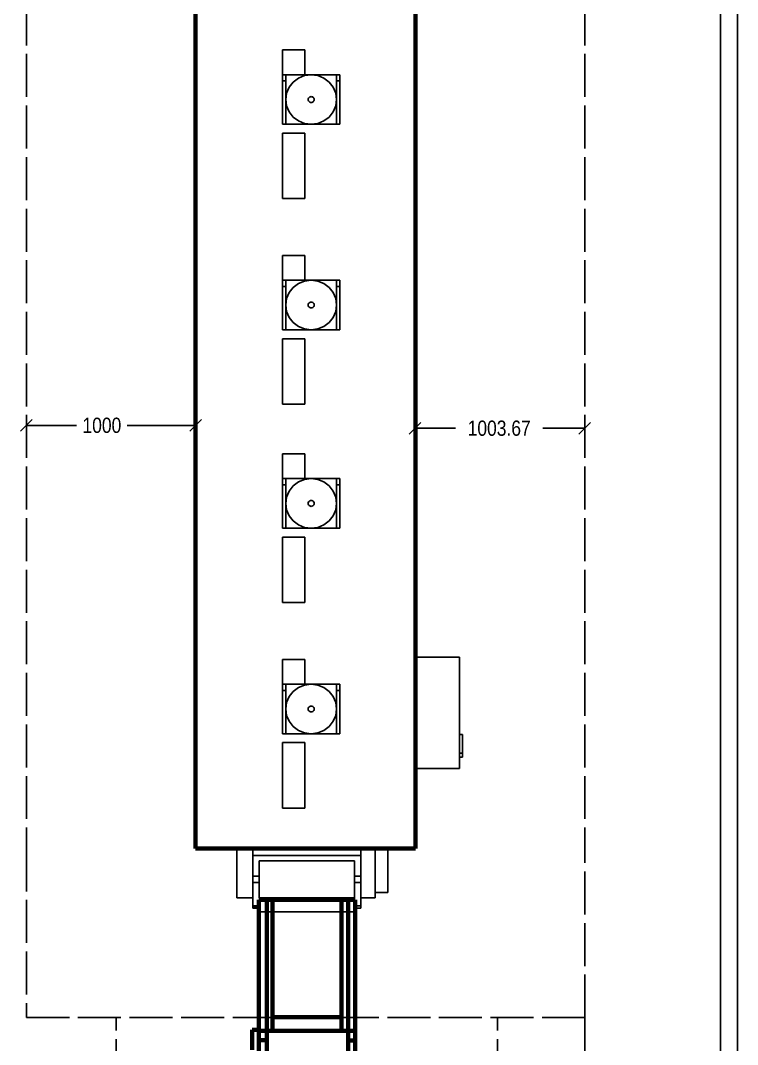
# Model space of a CAD drawing. Header units: millimetres. Extents: x -9564 to 100419, y -25359 to 24346.
# Drawn here: x 90370 to 94608, y -12681 to -6629 of the extents above; entities that cross this region are included whole.
import ezdxf

# ---------------------------------------------------------------- set-up
doc = ezdxf.new("R2010")
doc.units = ezdxf.units.MM
doc.header["$LTSCALE"] = 100
doc.linetypes.add('DASHEDX2', pattern=[3.048, 2.54, -0.508])
for name, color, linetype in [('Area circulacion', 50, 'DASHEDX2'), ('Area proceso', 90, 'DASHEDX2'), ('Cotas secundarias', 81, 'Continuous'), ('Maquinas', 200, 'Continuous')]:
    doc.layers.add(name, color=color, linetype=linetype)
doc.styles.add('OpenSansCondensed-Light', font='OpenSansCondensed-Light.ttf')
doc.dimstyles.new('Cotas Mateo', dxfattribs={"dimtxt": 90, "dimasz": 70, "dimexe": 0.375, "dimexo": 0.125, "dimgap": 0.1, "dimtad": 1, "dimzin": 12, "dimdsep": 46, "dimtxsty": 'OpenSansCondensed-Light', "dimblk": 'OBLIQUE', "dimcen": 2.5, "dimazin": 3, "dimtfac": 0.5, "dimtmove": 2, "dimatfit": 3, "dimarcsym": 0})

# ---------------------------------------------------------------- blocks, each defined once
blk = doc.blocks.new('_OBLIQUE')
at = {"color": 0, "linetype": 'ByBlock'}
blk.add_line((-0.5, -0.5), (0.5, 0.5), dxfattribs=at)
blk = doc.blocks.new('*D69')
at = {"layer": 'Cotas secundarias', "color": 0, "lineweight": -2, "transparency": 16777216}
for p, q in [((90405.4, -9021.8), (90405.4, -9021.6)), ((90405.4, -9021.9), (90701.4, -9021.9)), ((91405.4, -9021.9), (91001.6, -9021.9)), ((91405.4, -9022.1), (91405.4, -9022.3))]:
    blk.add_line(p, q, dxfattribs=at)
at = {"layer": 'Defpoints', "color": 0, "transparency": 16777216}
for p in [(90405.4, -9021.9), (90405.4, -9021.9), (91405.4, -9021.9)]:
    blk.add_point(p, dxfattribs=at)
at = {"layer": 'Cotas secundarias', "color": 0, "lineweight": -2, "transparency": 16777216, "xscale": 70, "yscale": 70, "zscale": 70, "rotation": 180}
blk.add_blockref('_OBLIQUE', (90405.4, -9021.9), dxfattribs=at)
at = {"layer": 'Cotas secundarias', "color": 0, "lineweight": -2, "transparency": 16777216, "xscale": 70, "yscale": 70, "zscale": 70}
blk.add_blockref('_OBLIQUE', (91405.4, -9021.9), dxfattribs=at)
at = {"layer": 'Cotas secundarias', "color": 0, "transparency": 16777216, "insert": (90851.5, -9021.9), "char_height": 90, "attachment_point": 5, "style": 'OpenSansCondensed-Light'}
blk.add_mtext('1000', dxfattribs=at)
blk = doc.blocks.new('*D70')
at = {"layer": 'Cotas secundarias', "color": 0, "lineweight": -2, "transparency": 16777216}
for p, q in [((92701.7, -9022.1), (92701.7, -9039.4)), ((92701.7, -9039), (92942.5, -9039)), ((93705.4, -9039), (93457, -9039)), ((93705.4, -9022.1), (93705.4, -9039.4))]:
    blk.add_line(p, q, dxfattribs=at)
at = {"layer": 'Defpoints', "color": 0, "transparency": 16777216}
for p in [(92701.7, -9021.9), (93705.4, -9021.9), (93705.4, -9039)]:
    blk.add_point(p, dxfattribs=at)
at = {"layer": 'Cotas secundarias', "color": 0, "lineweight": -2, "transparency": 16777216, "xscale": 70, "yscale": 70, "zscale": 70, "rotation": 180}
blk.add_blockref('_OBLIQUE', (92701.7, -9039), dxfattribs=at)
at = {"layer": 'Cotas secundarias', "color": 0, "lineweight": -2, "transparency": 16777216, "xscale": 70, "yscale": 70, "zscale": 70}
blk.add_blockref('_OBLIQUE', (93705.4, -9039), dxfattribs=at)
at = {"layer": 'Cotas secundarias', "color": 0, "transparency": 16777216, "insert": (93199.7, -9039), "char_height": 90, "attachment_point": 5, "style": 'OpenSansCondensed-Light'}
blk.add_mtext('1003.67', dxfattribs=at)

msp = doc.modelspace()

# ---------------------------------------------------------------- linework, layer by layer
for p, q in [((94508.366, -3005.697), (94508.366, -22203.397)), ((94608.366, -3405.697), (94608.366, -22303.397)), ((92705.404, -11521.933), (92701.738, -11521.933))]:
    msp.add_line(p, q)
at = {"layer": 'Area circulacion', "color": 2}
msp.add_line((93705.404, -12521.933), (93705.404, -14617.811), dxfattribs=at)
at = {"layer": 'Area proceso', "color": 3}
for p, q in [((90405.404, -6521.933), (90405.404, -11521.933)), ((93705.404, -6521.933), (93705.404, -11521.933)), ((90405.404, -11521.933), (90405.404, -12521.933)), ((93705.404, -12521.933), (93705.404, -11521.933)), ((90405.404, -12521.933), (93705.404, -12521.933)), ((90935.642, -13817.811), (90935.642, -12521.933)), ((93190.463, -13817.811), (93190.463, -12521.933))]:
    msp.add_line(p, q, dxfattribs=at)
at = {"layer": 'Maquinas', "lineweight": 100}
for p, q in [((91405.404, -6521.933), (91405.404, -11521.933)), ((92705.404, -11521.933), (92705.404, -6521.933)), ((91405.404, -8337.246), (91405.404, -8337.246)), ((91405.404, -11521.933), (92705.404, -11521.933)), ((91779.337, -13817.811), (91779.337, -11826.147)), ((91779.337, -11826.147), (92348.115, -11826.147)), ((91825.521, -12600.912), (91825.521, -11826.147)), ((91859.436, -12600.912), (91859.436, -11826.147)), ((92267.43, -12600.912), (92267.43, -11826.147)), ((92306.342, -12600.912), (92306.342, -11826.147)), ((92348.115, -11826.147), (92348.115, -13817.811)), ((91859.436, -12518.893), (92267.43, -12518.893)), ((91739.127, -12711.809), (91739.127, -12594.942)), ((91739.127, -12594.942), (91779.337, -12594.942)), ((91779.337, -12600.912), (92348.115, -12600.912)), ((91825.521, -12600.912), (91825.521, -13817.811)), ((92306.342, -12600.912), (92306.342, -13817.811)), ((91825.521, -12654.755), (91779.337, -12654.755)), ((92348.115, -12657.8), (92306.342, -12657.8))]:
    msp.add_line(p, q, dxfattribs=at)
at = {"layer": 'Maquinas'}
for p, q in [((91405.404, -11521.933), (91405.404, -6521.933)), ((92701.738, -10391.692), (92701.738, -6521.933)), ((91919.605, -6949.543), (91919.605, -6803.148)), ((91919.605, -6803.148), (92051.117, -6803.148)), ((92051.117, -6803.148), (92051.117, -6949.543)), ((91938.393, -6949.543), (91919.605, -6949.543)), ((91919.605, -6949.543), (91919.605, -6986.141)), ((92051.117, -6949.543), (91938.393, -6949.543)), ((91938.393, -6949.543), (91938.393, -6986.141)), ((92013.543, -6969.156), (92049.792, -6954.531)), ((92049.792, -6954.531), (92088.692, -6949.543)), ((92051.117, -6949.543), (92088.692, -6949.543)), ((92088.692, -6949.543), (92127.593, -6954.531)), ((92088.692, -6949.543), (92238.992, -6949.543)), ((92127.593, -6954.531), (92163.842, -6969.156)), ((92238.992, -6949.543), (92238.992, -6986.141)), ((92257.779, -6949.543), (92238.992, -6949.543)), ((92257.779, -6949.543), (92257.779, -6986.141)), ((91938.393, -6986.141), (91919.605, -6986.141)), ((91919.605, -7242.332), (91919.605, -6986.141)), ((91938.393, -7095.937), (91938.393, -6986.141)), ((91958.529, -7022.74), (91982.414, -6992.421)), ((91982.414, -6992.421), (92013.543, -6969.156)), ((92163.842, -6969.156), (92194.97, -6992.421)), ((92194.97, -6992.421), (92218.855, -7022.74)), ((92257.779, -6986.141), (92238.992, -6986.141)), ((92238.992, -7095.937), (92238.992, -6986.141)), ((92257.779, -7242.332), (92257.779, -6986.141)), ((91938.393, -7095.937), (91943.514, -7058.048)), ((91943.514, -7058.048), (91958.529, -7022.74)), ((92084.093, -7079.22), (92079.808, -7080.949)), ((92088.692, -7078.63), (92084.093, -7079.22)), ((92093.291, -7079.22), (92088.692, -7078.63)), ((92097.577, -7080.949), (92093.291, -7079.22)), ((92218.855, -7022.74), (92233.87, -7058.048)), ((92233.87, -7058.048), (92238.992, -7095.937)), ((91943.514, -7133.827), (91938.393, -7095.937)), ((91938.393, -7242.332), (91938.393, -7095.937)), ((91958.529, -7169.135), (91943.514, -7133.827)), ((92071.529, -7091.458), (92070.923, -7095.937)), ((92070.923, -7095.937), (92071.529, -7100.417)), ((92073.304, -7087.284), (92071.529, -7091.458)), ((92071.529, -7100.417), (92073.304, -7104.591)), ((92076.128, -7083.699), (92073.304, -7087.284)), ((92073.304, -7104.591), (92076.128, -7108.175)), ((92079.808, -7080.949), (92076.128, -7083.699)), ((92076.128, -7108.175), (92079.808, -7110.926)), ((92079.808, -7110.926), (92084.093, -7112.655)), ((92084.093, -7112.655), (92088.692, -7113.245)), ((92088.692, -7113.245), (92093.291, -7112.655)), ((92093.291, -7112.655), (92097.577, -7110.926)), ((92101.257, -7083.699), (92097.577, -7080.949)), ((92097.577, -7110.926), (92101.257, -7108.175)), ((92104.081, -7087.284), (92101.257, -7083.699)), ((92101.257, -7108.175), (92104.081, -7104.591)), ((92105.856, -7091.458), (92104.081, -7087.284)), ((92104.081, -7104.591), (92105.856, -7100.417)), ((92106.461, -7095.937), (92105.856, -7091.458)), ((92105.856, -7100.417), (92106.461, -7095.937)), ((92233.87, -7133.827), (92218.855, -7169.135)), ((92238.992, -7095.937), (92233.87, -7133.827)), ((92238.992, -7242.332), (92238.992, -7095.937)), ((91982.414, -7199.454), (91958.529, -7169.135)), ((92013.543, -7222.719), (91982.414, -7199.454)), ((92194.97, -7199.454), (92163.842, -7222.719)), ((92218.855, -7169.135), (92194.97, -7199.454)), ((91938.393, -7242.332), (91919.605, -7242.332)), ((92088.692, -7242.332), (91938.393, -7242.332)), ((92049.792, -7237.344), (92013.543, -7222.719)), ((92088.692, -7242.332), (92049.792, -7237.344)), ((92127.593, -7237.344), (92088.692, -7242.332)), ((92238.992, -7242.332), (92088.692, -7242.332)), ((92163.842, -7222.719), (92127.593, -7237.344)), ((92257.779, -7242.332), (92238.992, -7242.332)), ((92051.117, -7294.972), (91919.605, -7294.972)), ((91919.605, -7294.972), (91919.605, -7681.516)), ((92051.117, -7681.516), (92051.117, -7294.972)), ((91919.605, -7681.516), (92051.117, -7681.516)), ((91919.605, -8164.074), (91919.605, -8017.679)), ((91919.605, -8017.679), (92051.117, -8017.679)), ((92051.117, -8017.679), (92051.117, -8164.074)), ((91938.393, -8164.074), (91919.605, -8164.074)), ((91919.605, -8164.074), (91919.605, -8200.673)), ((92051.117, -8164.074), (91938.393, -8164.074)), ((91938.393, -8164.074), (91938.393, -8200.673)), ((92013.543, -8183.687), (92049.792, -8169.062)), ((92049.792, -8169.062), (92088.692, -8164.074)), ((92051.117, -8164.074), (92088.692, -8164.074)), ((92088.692, -8164.074), (92127.593, -8169.062)), ((92088.692, -8164.074), (92238.992, -8164.074)), ((92127.593, -8169.062), (92163.842, -8183.687)), ((92238.992, -8164.074), (92238.992, -8200.673)), ((92257.779, -8164.074), (92238.992, -8164.074)), ((92257.779, -8164.074), (92257.779, -8200.673)), ((91938.393, -8200.673), (91919.605, -8200.673)), ((91919.605, -8456.864), (91919.605, -8200.673)), ((91938.393, -8310.469), (91938.393, -8200.673)), ((91958.529, -8237.271), (91982.414, -8206.952)), ((91982.414, -8206.952), (92013.543, -8183.687)), ((92163.842, -8183.687), (92194.97, -8206.952)), ((92194.97, -8206.952), (92218.855, -8237.271)), ((92257.779, -8200.673), (92238.992, -8200.673)), ((92238.992, -8310.469), (92238.992, -8200.673)), ((92257.779, -8456.864), (92257.779, -8200.673)), ((91938.393, -8310.469), (91943.514, -8272.579)), ((91943.514, -8272.579), (91958.529, -8237.271)), ((92218.855, -8237.271), (92233.87, -8272.579)), ((92233.87, -8272.579), (92238.992, -8310.469)), ((91943.514, -8348.359), (91938.393, -8310.469)), ((91938.393, -8456.864), (91938.393, -8310.469)), ((91958.529, -8383.666), (91943.514, -8348.359)), ((92071.529, -8305.989), (92070.923, -8310.469)), ((92070.923, -8310.469), (92071.529, -8314.948)), ((92073.304, -8301.815), (92071.529, -8305.989)), ((92071.529, -8314.948), (92073.304, -8319.123)), ((92076.128, -8298.231), (92073.304, -8301.815)), ((92073.304, -8319.123), (92076.128, -8322.707)), ((92079.808, -8295.48), (92076.128, -8298.231)), ((92076.128, -8322.707), (92079.808, -8325.457)), ((92084.093, -8293.751), (92079.808, -8295.48)), ((92079.808, -8325.457), (92084.093, -8327.186)), ((92088.692, -8293.162), (92084.093, -8293.751)), ((92084.093, -8327.186), (92088.692, -8327.776)), ((92093.291, -8293.751), (92088.692, -8293.162)), ((92088.692, -8327.776), (92093.291, -8327.186)), ((92097.577, -8295.48), (92093.291, -8293.751)), ((92093.291, -8327.186), (92097.577, -8325.457)), ((92101.257, -8298.231), (92097.577, -8295.48)), ((92097.577, -8325.457), (92101.257, -8322.707)), ((92104.081, -8301.815), (92101.257, -8298.231)), ((92101.257, -8322.707), (92104.081, -8319.123)), ((92105.856, -8305.989), (92104.081, -8301.815)), ((92104.081, -8319.123), (92105.856, -8314.948)), ((92106.461, -8310.469), (92105.856, -8305.989)), ((92105.856, -8314.948), (92106.461, -8310.469)), ((92233.87, -8348.359), (92218.855, -8383.666)), ((92238.992, -8310.469), (92233.87, -8348.359)), ((92238.992, -8456.864), (92238.992, -8310.469)), ((91982.414, -8413.986), (91958.529, -8383.666)), ((92218.855, -8383.666), (92194.97, -8413.986)), ((91938.393, -8456.864), (91919.605, -8456.864)), ((92088.692, -8456.864), (91938.393, -8456.864)), ((92013.543, -8437.25), (91982.414, -8413.986)), ((92049.792, -8451.875), (92013.543, -8437.25)), ((92088.692, -8456.864), (92049.792, -8451.875)), ((92127.593, -8451.875), (92088.692, -8456.864)), ((92238.992, -8456.864), (92088.692, -8456.864)), ((92163.842, -8437.25), (92127.593, -8451.875)), ((92194.97, -8413.986), (92163.842, -8437.25)), ((92257.779, -8456.864), (92238.992, -8456.864)), ((92051.117, -8509.503), (91919.605, -8509.503)), ((91919.605, -8509.503), (91919.605, -8896.048)), ((92051.117, -8896.048), (92051.117, -8509.503)), ((91919.605, -8896.048), (92051.117, -8896.048)), ((91919.605, -9336.62), (91919.605, -9190.225)), ((91919.605, -9190.225), (92051.117, -9190.225)), ((92051.117, -9190.225), (92051.117, -9336.62)), ((91938.393, -9336.62), (91919.605, -9336.62)), ((91919.605, -9336.62), (91919.605, -9373.218)), ((91938.393, -9373.218), (91919.605, -9373.218)), ((91919.605, -9629.409), (91919.605, -9373.218)), ((92051.117, -9336.62), (91938.393, -9336.62)), ((91938.393, -9336.62), (91938.393, -9373.218)), ((91938.393, -9483.014), (91938.393, -9373.218)), ((91958.529, -9409.817), (91982.414, -9379.498)), ((91982.414, -9379.498), (92013.543, -9356.233)), ((92013.543, -9356.233), (92049.792, -9341.608)), ((92049.792, -9341.608), (92088.692, -9336.62)), ((92051.117, -9336.62), (92088.692, -9336.62)), ((92088.692, -9336.62), (92127.593, -9341.608)), ((92088.692, -9336.62), (92238.992, -9336.62)), ((92127.593, -9341.608), (92163.842, -9356.233)), ((92163.842, -9356.233), (92194.97, -9379.498)), ((92194.97, -9379.498), (92218.855, -9409.817)), ((92238.992, -9336.62), (92238.992, -9373.218)), ((92257.779, -9336.62), (92238.992, -9336.62)), ((92257.779, -9373.218), (92238.992, -9373.218)), ((92238.992, -9483.014), (92238.992, -9373.218)), ((92257.779, -9336.62), (92257.779, -9373.218)), ((92257.779, -9629.409), (92257.779, -9373.218)), ((91943.514, -9445.125), (91958.529, -9409.817)), ((92218.855, -9409.817), (92233.87, -9445.125)), ((91938.393, -9483.014), (91943.514, -9445.125)), ((91943.514, -9520.904), (91938.393, -9483.014)), ((91938.393, -9629.409), (91938.393, -9483.014)), ((92071.529, -9478.535), (92070.923, -9483.014)), ((92070.923, -9483.014), (92071.529, -9487.494)), ((92073.304, -9474.361), (92071.529, -9478.535)), ((92071.529, -9487.494), (92073.304, -9491.668)), ((92076.128, -9470.776), (92073.304, -9474.361)), ((92073.304, -9491.668), (92076.128, -9495.252)), ((92079.808, -9468.026), (92076.128, -9470.776)), ((92076.128, -9495.252), (92079.808, -9498.003)), ((92084.093, -9466.297), (92079.808, -9468.026)), ((92079.808, -9498.003), (92084.093, -9499.732)), ((92088.692, -9465.707), (92084.093, -9466.297)), ((92084.093, -9499.732), (92088.692, -9500.322)), ((92093.291, -9466.297), (92088.692, -9465.707)), ((92088.692, -9500.322), (92093.291, -9499.732)), ((92097.577, -9468.026), (92093.291, -9466.297)), ((92093.291, -9499.732), (92097.577, -9498.003)), ((92101.257, -9470.776), (92097.577, -9468.026)), ((92097.577, -9498.003), (92101.257, -9495.252)), ((92104.081, -9474.361), (92101.257, -9470.776)), ((92101.257, -9495.252), (92104.081, -9491.668)), ((92105.856, -9478.535), (92104.081, -9474.361)), ((92104.081, -9491.668), (92105.856, -9487.494)), ((92106.461, -9483.014), (92105.856, -9478.535)), ((92105.856, -9487.494), (92106.461, -9483.014)), ((92233.87, -9445.125), (92238.992, -9483.014)), ((92238.992, -9483.014), (92233.87, -9520.904)), ((92238.992, -9629.409), (92238.992, -9483.014)), ((91958.529, -9556.212), (91943.514, -9520.904)), ((91982.414, -9586.531), (91958.529, -9556.212)), ((92218.855, -9556.212), (92194.97, -9586.531)), ((92233.87, -9520.904), (92218.855, -9556.212)), ((92013.543, -9609.796), (91982.414, -9586.531)), ((92049.792, -9624.421), (92013.543, -9609.796)), ((92163.842, -9609.796), (92127.593, -9624.421)), ((92194.97, -9586.531), (92163.842, -9609.796)), ((91938.393, -9629.409), (91919.605, -9629.409)), ((92051.117, -9682.049), (91919.605, -9682.049)), ((91919.605, -9682.049), (91919.605, -10068.593)), ((92088.692, -9629.409), (91938.393, -9629.409)), ((92088.692, -9629.409), (92049.792, -9624.421)), ((92051.117, -10068.593), (92051.117, -9682.049)), ((92127.593, -9624.421), (92088.692, -9629.409)), ((92238.992, -9629.409), (92088.692, -9629.409)), ((92257.779, -9629.409), (92238.992, -9629.409)), ((91919.605, -10068.593), (92051.117, -10068.593)), ((91919.605, -10551.151), (91919.605, -10404.756)), ((91919.605, -10404.756), (92051.117, -10404.756)), ((92051.117, -10404.756), (92051.117, -10551.151)), ((92701.738, -10391.692), (92964.762, -10391.692)), ((92701.738, -10391.692), (92701.738, -11050.468)), ((92964.762, -10848.369), (92964.762, -10391.692)), ((91938.393, -10551.151), (91919.605, -10551.151)), ((91919.605, -10551.151), (91919.605, -10587.75)), ((91938.393, -10587.75), (91919.605, -10587.75)), ((91919.605, -10843.941), (91919.605, -10587.75)), ((92051.117, -10551.151), (91938.393, -10551.151)), ((91938.393, -10551.151), (91938.393, -10587.75)), ((91938.393, -10697.546), (91938.393, -10587.75)), ((91982.414, -10594.029), (92013.543, -10570.764)), ((92013.543, -10570.764), (92049.792, -10556.139)), ((92049.792, -10556.139), (92088.692, -10551.151)), ((92051.117, -10551.151), (92088.692, -10551.151)), ((92088.692, -10551.151), (92127.593, -10556.139)), ((92088.692, -10551.151), (92238.992, -10551.151)), ((92127.593, -10556.139), (92163.842, -10570.764)), ((92163.842, -10570.764), (92194.97, -10594.029)), ((92238.992, -10551.151), (92238.992, -10587.75)), ((92257.779, -10551.151), (92238.992, -10551.151)), ((92257.779, -10587.75), (92238.992, -10587.75)), ((92238.992, -10697.546), (92238.992, -10587.75)), ((92257.779, -10551.151), (92257.779, -10587.75)), ((92257.779, -10843.941), (92257.779, -10587.75)), ((91943.514, -10659.656), (91958.529, -10624.348)), ((91958.529, -10624.348), (91982.414, -10594.029)), ((92194.97, -10594.029), (92218.855, -10624.348)), ((92218.855, -10624.348), (92233.87, -10659.656)), ((91938.393, -10697.546), (91943.514, -10659.656)), ((91943.514, -10735.436), (91938.393, -10697.546)), ((91938.393, -10843.941), (91938.393, -10697.546)), ((92071.529, -10693.066), (92070.923, -10697.546)), ((92070.923, -10697.546), (92071.529, -10702.025)), ((92073.304, -10688.892), (92071.529, -10693.066)), ((92071.529, -10702.025), (92073.304, -10706.199)), ((92076.128, -10685.308), (92073.304, -10688.892)), ((92073.304, -10706.199), (92076.128, -10709.784)), ((92079.808, -10682.557), (92076.128, -10685.308)), ((92076.128, -10709.784), (92079.808, -10712.534)), ((92084.093, -10680.828), (92079.808, -10682.557)), ((92088.692, -10680.238), (92084.093, -10680.828)), ((92093.291, -10680.828), (92088.692, -10680.238)), ((92097.577, -10682.557), (92093.291, -10680.828)), ((92101.257, -10685.308), (92097.577, -10682.557)), ((92097.577, -10712.534), (92101.257, -10709.784)), ((92104.081, -10688.892), (92101.257, -10685.308)), ((92101.257, -10709.784), (92104.081, -10706.199)), ((92105.856, -10693.066), (92104.081, -10688.892)), ((92104.081, -10706.199), (92105.856, -10702.025)), ((92106.461, -10697.546), (92105.856, -10693.066)), ((92105.856, -10702.025), (92106.461, -10697.546)), ((92233.87, -10659.656), (92238.992, -10697.546)), ((92238.992, -10697.546), (92233.87, -10735.436)), ((92238.992, -10843.941), (92238.992, -10697.546)), ((91958.529, -10770.743), (91943.514, -10735.436)), ((91982.414, -10801.063), (91958.529, -10770.743)), ((92079.808, -10712.534), (92084.093, -10714.263)), ((92084.093, -10714.263), (92088.692, -10714.853)), ((92088.692, -10714.853), (92093.291, -10714.263)), ((92093.291, -10714.263), (92097.577, -10712.534)), ((92218.855, -10770.743), (92194.97, -10801.063)), ((92233.87, -10735.436), (92218.855, -10770.743)), ((92013.543, -10824.327), (91982.414, -10801.063)), ((92049.792, -10838.952), (92013.543, -10824.327)), ((92163.842, -10824.327), (92127.593, -10838.952)), ((92194.97, -10801.063), (92163.842, -10824.327)), ((91938.393, -10843.941), (91919.605, -10843.941)), ((92088.692, -10843.941), (91938.393, -10843.941)), ((92088.692, -10843.941), (92049.792, -10838.952)), ((92127.593, -10838.952), (92088.692, -10843.941)), ((92238.992, -10843.941), (92088.692, -10843.941)), ((92257.779, -10843.941), (92238.992, -10843.941)), ((92964.762, -10848.369), (92983.549, -10848.369)), ((92964.762, -10848.369), (92964.762, -10958.165)), ((92983.549, -10848.369), (92983.549, -10885.578)), ((92983.549, -10920.957), (92983.549, -10885.578)), ((92051.117, -10896.58), (91919.605, -10896.58)), ((91919.605, -10896.58), (91919.605, -11283.125)), ((92051.117, -11283.125), (92051.117, -10896.58)), ((92983.549, -10920.957), (92983.549, -10958.165)), ((92964.762, -10958.165), (92983.549, -10958.165)), ((92964.762, -10981.915), (92964.762, -10958.165)), ((92964.762, -10981.915), (92983.549, -10981.915)), ((92964.762, -11050.468), (92964.762, -10981.915)), ((92983.549, -10958.165), (92983.549, -10981.915)), ((92701.738, -11050.468), (92964.762, -11050.468)), ((92701.738, -11521.933), (92701.738, -11050.468)), ((91919.605, -11283.125), (92051.117, -11283.125)), ((91649.641, -11521.933), (91405.404, -11521.933)), ((91649.641, -11521.933), (91743.578, -11521.933)), ((91649.641, -11521.933), (91649.641, -11814.722)), ((91743.578, -11521.933), (92382.351, -11521.933)), ((91743.578, -11521.933), (91743.578, -11564.204)), ((92382.351, -11521.933), (92466.895, -11521.933)), ((92382.351, -11521.933), (92382.351, -11564.204)), ((92466.895, -11782.507), (92466.895, -11521.933)), ((92466.895, -11521.933), (92542.044, -11521.933)), ((92542.044, -11521.933), (92701.738, -11521.933)), ((92542.044, -11782.507), (92542.044, -11521.933)), ((91743.578, -11686.571), (91743.578, -11564.204)), ((91743.578, -11564.204), (92382.351, -11564.204)), ((92344.776, -11595.13), (91781.153, -11595.13)), ((91781.153, -11686.571), (91781.153, -11595.13)), ((92344.776, -11595.13), (92344.776, -11686.627)), ((92382.351, -11686.627), (92382.351, -11564.204)), ((91781.153, -11686.571), (91743.578, -11686.571)), ((91743.578, -11686.571), (91743.578, -11723.281)), ((91781.153, -11723.281), (91743.578, -11723.281)), ((91743.578, -11814.722), (91743.578, -11723.281)), ((91781.153, -11723.281), (91781.153, -11686.571)), ((91781.153, -11814.722), (91781.153, -11723.281)), ((92344.776, -11686.627), (92382.351, -11686.627)), ((92344.776, -11723.225), (92344.776, -11686.627)), ((92344.776, -11723.225), (92382.351, -11723.225)), ((92344.776, -11723.225), (92344.776, -11814.722)), ((92382.351, -11723.225), (92382.351, -11686.627)), ((92382.351, -11814.722), (92382.351, -11723.225)), ((92466.895, -11814.722), (92466.895, -11782.507)), ((92542.044, -11782.507), (92466.895, -11782.507)), ((91743.578, -11814.722), (91649.641, -11814.722)), ((91743.578, -11861.398), (91743.578, -11814.722)), ((91781.153, -11861.398), (91743.578, -11861.398)), ((91743.578, -11863.399), (91743.578, -11861.398)), ((92344.776, -11814.722), (91781.153, -11814.722)), ((91781.153, -11827.271), (92344.776, -11827.271)), ((91781.153, -11861.398), (91781.153, -11827.271)), ((91781.153, -11863.409), (91781.153, -11861.398)), ((92344.776, -11861.496), (92344.776, -11827.271)), ((92344.776, -11861.496), (92382.351, -11861.496)), ((92344.776, -11861.496), (92344.776, -11875.033)), ((92466.895, -11814.722), (92382.351, -11814.722)), ((92382.351, -11861.496), (92382.351, -11814.722)), ((92382.351, -11861.496), (92382.351, -11875.033)), ((91781.153, -11863.409), (91743.578, -11863.399)), ((91743.578, -11873.12), (91743.578, -11863.399)), ((91781.153, -11873.13), (91743.578, -11873.12)), ((91743.578, -11875.131), (91743.578, -11873.12)), ((91781.153, -11875.131), (91743.578, -11875.131)), ((91781.153, -11863.409), (91781.153, -11873.13)), ((91781.153, -11875.131), (91781.153, -11873.13)), ((91781.153, -11897.314), (91781.153, -11875.131)), ((91781.153, -11897.314), (92344.776, -11897.314)), ((92344.776, -11875.033), (92382.351, -11875.033)), ((92344.776, -11897.314), (92344.776, -11875.033)), ((92382.351, -11862.273), (92382.351, -11862.329))]:
    msp.add_line(p, q, dxfattribs=at)
at = {"layer": 'Maquinas', "lineweight": 100}
for centre, radius, start, end in [((91539.743, -6483.821), 1166.284, 263.3856737, 263.6655107), ((91455.853, -6574.513), 1250.658, 267.6882148, 267.9476968)]:
    msp.add_arc(centre, radius, start, end, dxfattribs=at)

# ---------------------------------------------------------------- dimensions: what is measured, and where the dimension line sits
at = {"layer": 'Cotas secundarias'}
for base, p1, p2, picture, middle in [((90405.404, -9021.933), (91405.404, -9021.933), (90405.404, -9021.933), '*D69', (90851.546, -9021.933)), ((93705.404, -9039.031), (92701.738, -9021.933), (93705.404, -9021.933), '*D70', (93199.747, -9039.031))]:
    dim = msp.add_linear_dim(base=base, p1=p1, p2=p2, dimstyle='Cotas Mateo', dxfattribs=at)
    dim.commit()
    dim.dimension.update_dxf_attribs({"geometry": picture, "text_midpoint": middle, "dimtype": 160})

doc.saveas('drawing.dxf')
